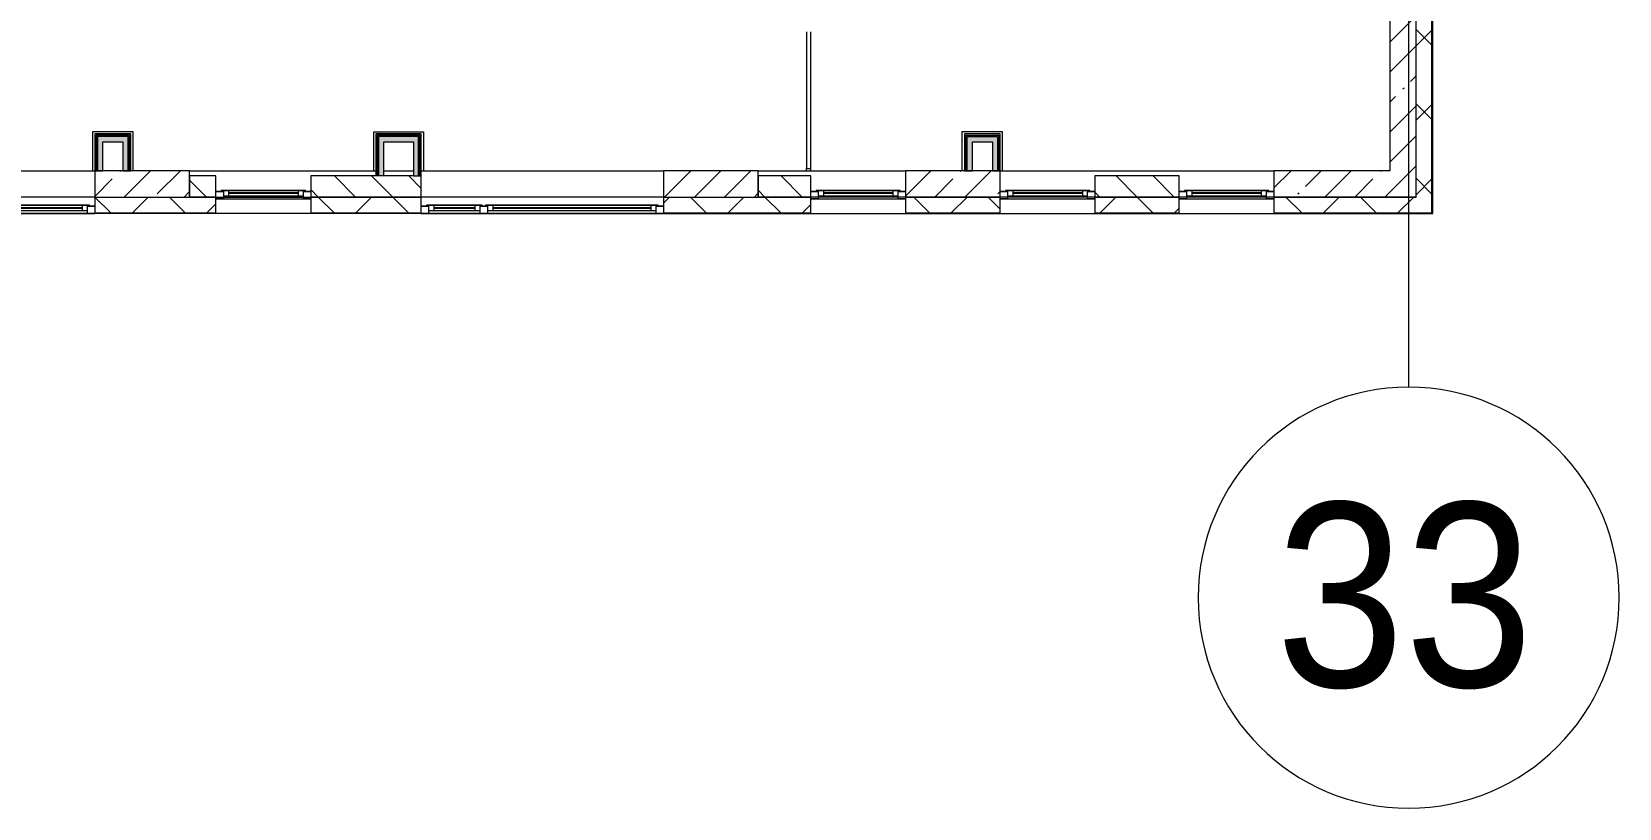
# Model space of a CAD drawing. Header units: millimetres. Extents: x 35098 to 231722, y -8553 to 29000.
# Drawn here: x 216642 to 231722, y -5906 to 1470 of the extents above; entities that cross this region are included whole.
import ezdxf

# ---------------------------------------------------------------- set-up
doc = ezdxf.new("R2010")
doc.units = ezdxf.units.MM
for name, color, linetype, lineweight, true_color in [('A-FLOR-1', 7, 'Continuous', 5, 0xaaaaaa), ('I-WALL-1', 7, 'Continuous', 5, 0xe7e7e7), ('I-WALL-2', 7, 'Continuous', 9, 0xe7e7e7)]:
    doc.layers.add(name, color=color, linetype=linetype, lineweight=lineweight, true_color=true_color)
for name, color, linetype, lineweight in [('A-GLAZ-2', 7, 'Continuous', 5), ('A-WALL', 7, 'Continuous', 9), ('A-WALL-4', 7, 'Continuous', 5), ('I-WALL-3', 7, 'Continuous', 5), ('S-COLS-1', 7, 'Continuous', 5), ('Оси', 7, 'Continuous', 9), ('Оси-1', 7, 'Continuous', 20)]:
    doc.layers.add(name, color=color, linetype=linetype, lineweight=lineweight)
doc.styles.add('Arial_1', font='arial.ttf', dxfattribs={"width": 0.9, "height": 1750})
pattern_1 = [(45, (104712.3, 0), (-353.5534, 353.5534), []), (135, (104712.3, 0), (-353.5534, -353.5534), [])]
pattern_2 = [(45, (104712.3, 0), (-285.1231, 285.1231), []), (45, (104997.44, 0), (-285.1231, 285.1231), [504.031, -100.806, 16.764, -84.042])]
pattern_3 = [(45, (104712.3, 0), (-530.33, 530.33), []), (135, (104712.3, 0), (-530.33, -530.33), [])]

# ---------------------------------------------------------------- blocks, each defined once
blk = doc.blocks.new('120_Окно_СКБ_1Ст - 120_Окно_СКБ_1Ст 900х2500_h_ с форточкой-22876038-2_7_2_птичка')
at = {"layer": 'A-GLAZ-2'}
for p, q in [((-450, -127), (-450, -57)), ((-450, -57), (-380, -57)), ((450, -57), (-450, -57)), ((-380, -127), (-450, -127)), ((-450, -127), (-400, -127)), ((-380, -127), (-400, -127)), ((-400, -127), (-400, -137)), ((-400, -137), (400, -137)), ((400, -137), (-400, -137)), ((-380, -57), (-380, -127)), ((380, -87), (-380, -87)), ((-380, -87), (-380, -127)), ((-330, -137), (-330, -87)), ((-330, -107), (330, -107)), ((330, -117), (-330, -117)), ((330, -137), (330, -87)), ((380, -127), (380, -57)), ((380, -57), (450, -57)), ((380, -127), (380, -87)), ((450, -127), (380, -127)), ((400, -127), (380, -127)), ((400, -127), (450, -127)), ((400, -137), (400, -127)), ((450, -57), (450, -127))]:
    blk.add_line(p, q, dxfattribs=at)
blk = doc.blocks.new('120_Окно_СКБ_2Ст_Фрамуга сверху - 120_Окно_СКБ_2Ст_2300х2500_h_ ДОО-22877051-2_7_2_птичка')
at = {"layer": 'A-GLAZ-2'}
for p, q in [((-1150, 13), (-1150, 83)), ((-1150, 83), (-1080, 83)), ((1150, 83), (-1150, 83)), ((-1080, 13), (-1150, 13)), ((-1150, 13), (-1100, 13)), ((-1080, 13), (-1100, 13)), ((-1100, 13), (-1100, 3)), ((-1100, 3), (540, 3)), ((540, 3), (-1100, 3)), ((-1080, 83), (-1080, 13)), ((-1080, 83), (1080, 83)), ((520, 53), (-1080, 53)), ((-1080, 53), (-1080, 13)), ((-1030, 3), (-1030, 53)), ((-1030, 33), (470, 33)), ((470, 23), (-1030, 23)), ((470, 3), (470, 53)), ((520, 13), (520, 83)), ((520, 83), (590, 83)), ((520, 13), (520, 53)), ((590, 13), (520, 13)), ((540, 13), (520, 13)), ((540, 13), (570, 13)), ((540, 13), (570, 13)), ((540, 3), (540, 13)), ((590, 13), (570, 13)), ((570, 13), (570, 3)), ((570, 3), (1100, 3)), ((1100, 3), (570, 3)), ((590, 83), (590, 13)), ((1080, 53), (590, 53)), ((590, 53), (590, 13)), ((640, 3), (640, 53)), ((640, 33), (1030, 33)), ((1030, 23), (640, 23)), ((1030, 3), (1030, 53)), ((1080, 13), (1080, 83)), ((1080, 83), (1150, 83)), ((1080, 13), (1080, 53)), ((1150, 13), (1080, 13)), ((1100, 13), (1080, 13)), ((1100, 13), (1150, 13)), ((1100, 3), (1100, 13)), ((1150, 83), (1150, 13))]:
    blk.add_line(p, q, dxfattribs=at)
blk = doc.blocks.new('120_Окно_СКБ_1Ст - 120_Окно_СКБ_1Ст 900х2500_h_ с форточкой-22876796-2_7_2_птичка')
at = {"layer": 'A-GLAZ-2'}
for p, q in [((-450, -127), (-450, -57)), ((-450, -57), (-380, -57)), ((450, -57), (-450, -57)), ((-380, -127), (-450, -127)), ((-450, -127), (-400, -127)), ((-380, -127), (-400, -127)), ((-400, -127), (-400, -137)), ((-400, -137), (400, -137)), ((400, -137), (-400, -137)), ((-380, -57), (-380, -127)), ((380, -87), (-380, -87)), ((-380, -87), (-380, -127)), ((-330, -137), (-330, -87)), ((-330, -107), (330, -107)), ((330, -117), (-330, -117)), ((330, -137), (330, -87)), ((380, -127), (380, -57)), ((380, -57), (450, -57)), ((380, -127), (380, -87)), ((450, -127), (380, -127)), ((400, -127), (380, -127)), ((400, -127), (450, -127)), ((400, -137), (400, -127)), ((450, -57), (450, -127))]:
    blk.add_line(p, q, dxfattribs=at)
blk = doc.blocks.new('Ось сетки - D8-29747960-2_7_2_птичка')
at = {"layer": 'Оси-1'}
for start, end in [(360, 180), (180, 360)]:
    blk.add_arc((0, 0), 4, start, end, dxfattribs=at)

msp = doc.modelspace()

# ---------------------------------------------------------------- hatches: boundary and pattern name
at = {"layer": 'A-WALL-4'}
h = msp.add_hatch(dxfattribs=at)
h.set_pattern_fill('FP_103', color=256, style=0, pattern_type=2)
h.set_pattern_definition(pattern_1)
h.paths.add_polyline_path([(229792.3, -250), (229942.3, -250), (229942.3, 7700), (229792.3, 7700), (229792.3, -100)])
h.paths.add_polyline_path([(229942.3, 10000), (229942.3, 11920), (229792.3, 11920), (229792.3, 10000)])
h.paths.add_polyline_path([(229942.3, 13120), (229942.3, 21400), (229792.3, 21400), (229792.3, 13120)])
h = msp.add_hatch(dxfattribs=at)
h.set_pattern_fill('FP_113', color=256, style=0, pattern_type=2)
h.set_pattern_definition([(135, (104712.32, 0), (-176.7767, -176.7767), [])])
h.paths.add_polyline_path([(226742.3, -100), (227542.3, -100), (227542.3, 100), (226742.3, 100)])
h.paths.add_polyline_path([(214871.5, -100), (214942.3, -100), (214942.3, 100), (213642.3, 100), (213642.3, -100), (214407.7, -100)])
h.paths.add_polyline_path([(223682.9, -100), (224042.3, -100), (224042.3, 100), (223542.3, 100), (223542.3, -100)])
h.paths.add_polyline_path([(218392.3, -100), (218392.3, 100), (218142.3, 100), (218142.3, -100)])
h.paths.add_polyline_path([(219292.3, -100), (220342.3, -100), (220342.3, 100), (219292.3, 100)])
h.paths.add_polyline_path([(199492.3, -100), (199492.3, 100), (199242.3, 100), (199242.3, -100)])
h.paths.add_polyline_path([(200494.9, -100), (203742.3, -100), (203741.3, 100), (200392.3, 100), (200392.3, -100)])
h.paths.add_polyline_path([(207342.3, -100), (207592.3, -100), (207592.3, 100), (207342.3, 100)])
h.paths.add_polyline_path([(209306.4, -100), (209542.3, -100), (209542.3, 100), (208492.3, 100), (208492.3, -100)])
h.paths.add_polyline_path([(205542.3, -100), (206442.3, -100), (206442.3, 100), (205542.3, 100)])
h.paths.add_polyline_path([(197248.6, -100), (197442.3, -100), (197442.3, 100), (196642.3, 100), (196642.3, -100), (196808.1, -100)])
h = msp.add_hatch(dxfattribs=at)
h.set_pattern_fill('FP_103', color=256, style=0, pattern_type=2)
h.set_pattern_definition(pattern_1)
h.paths.add_polyline_path([(226929.3, -250), (227542.3, -250), (227542.3, -100), (226742.3, -100), (226742.3, -250)])
h.paths.add_polyline_path([(225074.2, -250), (225842.3, -250), (225842.3, -100), (224942.3, -100), (224942.3, -250)])
h.paths.add_polyline_path([(229711.8, -250), (229792.3, -250), (229792.3, -100), (228442.3, -100), (228442.3, -250), (228784.3, -250)])
h.paths.add_polyline_path([(217242.3, -250), (218392.3, -250), (218392.3, -100), (217242.3, -100)])
h.paths.add_polyline_path([(212088.9, -250), (212742.3, -250), (212742.3, -100), (211842.3, -100), (211842.3, -250)])
h.paths.add_polyline_path([(213642.3, -250), (214942.3, -250), (214942.3, -100), (213642.3, -100)])
h.paths.add_polyline_path([(219292.3, -250), (220342.3, -250), (220342.3, -100), (219292.3, -100)])
h.paths.add_polyline_path([(224042.3, -250), (224042.3, -100), (222642.3, -100), (222642.3, -250), (223682.9, -250)])
h.paths.add_polyline_path([(206523.8, -250), (207592.3, -250), (207592.3, -100), (205542.3, -100), (205542.3, -250), (206442.3, -250)])
h.paths.add_polyline_path([(208492.3, -250), (209542.3, -250), (209542.3, -100), (208492.3, -100)])
h.paths.add_polyline_path([(203742.3, -250), (204642.3, -250), (204642.3, -100), (200392.3, -100), (200392.3, -250), (203741.3, -250)])
h.paths.add_polyline_path([(198342.3, -250), (199492.3, -250), (199492.3, -100), (198342.3, -100)])
h.paths.add_polyline_path([(193922.3, -250), (195742.3, -250), (195742.3, -100), (193922.3, -100)])
h.paths.add_polyline_path([(196784.9, -250), (197442.3, -250), (197442.3, -100), (196642.3, -100), (196642.3, -250)])
at = {"layer": 'I-WALL-1'}
for points in [[(217267.3, 150), (217317.3, 150), (217317.3, 475), (217267.3, 475), (217267.3, 230.5)], [(217507.3, 425), (217557.3, 425), (217557.3, 475), (217317.3, 475), (217317.3, 425)], [(219937.3, 100), (219987.3, 100), (219987.3, 475), (219937.3, 475), (219937.3, 230.5)], [(220267.3, 425), (220317.3, 425), (220317.3, 475), (219987.3, 475), (219987.3, 425)], [(217557.3, 150), (217557.3, 425), (217507.3, 425), (217507.3, 150)], [(220317.3, 100), (220317.3, 425), (220267.3, 425), (220267.3, 100)]]:
    msp.add_hatch(color=256, dxfattribs=at).paths.add_polyline_path(points)
at = {"layer": 'I-WALL-2'}
for points in [[(225767.3, 425), (225767.3, 475), (225527.3, 475), (225527.3, 425), (225577.3, 425)], [(225767.3, 150), (225817.3, 150), (225817.3, 475), (225767.3, 475), (225767.3, 230.5)], [(225577.3, 150), (225577.3, 425), (225527.3, 425), (225527.3, 150), (225538, 150)]]:
    msp.add_hatch(color=256, dxfattribs=at).paths.add_polyline_path(points)
at = {"layer": 'I-WALL-3'}
h = msp.add_hatch(dxfattribs=at)
h.set_pattern_fill('FP_111', color=256, style=0, pattern_type=2)
h.set_pattern_definition(pattern_2)
h.paths.add_polyline_path([(229542.3, -100), (229792.3, -100), (229792.3, 7700), (229542.3, 7700), (229542.3, 150)])
h = msp.add_hatch(dxfattribs=at)
h.set_pattern_fill('FP_215', color=256, style=0, pattern_type=2)
h.set_pattern_definition(pattern_3)
h.paths.add_polyline_path([(217569.8, 150), (217569.8, 475), (217557.3, 475), (217557.3, 150)])
h = msp.add_hatch(dxfattribs=at)
h.set_pattern_fill('FP_215', color=256, style=0, pattern_type=2)
h.set_pattern_definition(pattern_3)
h.paths.add_polyline_path([(217569.8, 150), (217582.3, 150), (217582.3, 487.5), (217569.8, 487.5), (217569.8, 230.5)])
h = msp.add_hatch(dxfattribs=at)
h.set_pattern_fill('FP_215', color=256, style=0, pattern_type=2)
h.set_pattern_definition(pattern_3)
h.paths.add_polyline_path([(219912.3, 100), (219924.8, 100), (219924.8, 500), (219912.3, 500), (219912.3, 230.5)])
h = msp.add_hatch(dxfattribs=at)
h.set_pattern_fill('FP_215', color=256, style=0, pattern_type=2)
h.set_pattern_definition(pattern_3)
h.paths.add_polyline_path([(219924.8, 100), (219937.3, 100), (219937.3, 487.5), (219924.8, 487.5), (219924.8, 230.5)])
h = msp.add_hatch(dxfattribs=at)
h.set_pattern_fill('FP_215', color=256, style=0, pattern_type=2)
h.set_pattern_definition(pattern_3)
h.paths.add_polyline_path([(225817.3, 150), (225829.8, 150), (225829.8, 487.5), (225817.3, 487.5), (225817.3, 230.5)])
h = msp.add_hatch(dxfattribs=at)
h.set_pattern_fill('FP_215', color=256, style=0, pattern_type=2)
h.set_pattern_definition(pattern_3)
h.paths.add_polyline_path([(225829.8, 150), (225842.3, 150), (225842.3, 500), (225829.8, 500), (225829.8, 230.5)])
h = msp.add_hatch(dxfattribs=at)
h.set_pattern_fill('FP_111', color=256, style=0, pattern_type=2)
h.set_pattern_definition(pattern_2)
h.paths.add_polyline_path([(229542.3, -100), (229542.3, 150), (228442.3, 150), (228442.3, -100), (228784.3, -100)])
at = {"layer": 'S-COLS-1'}
h = msp.add_hatch(dxfattribs=at)
h.set_pattern_fill('FP_111', color=256, style=0, pattern_type=2)
h.set_pattern_definition(pattern_2)
h.paths.add_polyline_path([(218142.3, -100), (218142.3, 150), (217242.3, 150), (217242.3, -100), (217654.1, -100)])
h = msp.add_hatch(dxfattribs=at)
h.set_pattern_fill('FP_111', color=256, style=0, pattern_type=2)
h.set_pattern_definition(pattern_2)
h.paths.add_polyline_path([(223542.3, -100), (223542.3, 150), (222642.3, 150), (222642.3, -100), (223219.2, -100)])
h = msp.add_hatch(dxfattribs=at)
h.set_pattern_fill('FP_111', color=256, style=0, pattern_type=2)
h.set_pattern_definition(pattern_2)
h.paths.add_polyline_path([(224942.3, -100), (225842.3, -100), (225842.3, 150), (224942.3, 150)])

# ---------------------------------------------------------------- linework, layer by layer
at = {"layer": 'A-FLOR-1'}
for p, q in [((217221.3, 150), (217221.3, 521)), ((217221.3, 521), (217601.3, 521)), ((217601.3, 521), (217601.3, 150)), ((219892.3, 150), (219892.3, 520)), ((219892.3, 520), (220363.3, 520)), ((220363.3, 520), (220363.3, 150)), ((225481.3, 150), (225481.3, 521)), ((225481.3, 521), (225861.3, 521)), ((225861.3, 521), (225861.3, 150)), ((224002.3, 150), (224002.3, 170)), ((224041.3, 170), (224041.3, 150))]:
    msp.add_line(p, q, dxfattribs=at)
at = {"layer": 'A-WALL'}
for p, q in [((229942.3, -250), (229942.3, 7700)), ((229945.3, -253), (229945.3, 7700)), ((217254.8, 487.5), (217254.8, 150)), ((217569.8, 487.5), (217254.8, 487.5)), ((217267.3, 475), (217267.3, 150)), ((217557.3, 475), (217267.3, 475)), ((217557.3, 150), (217557.3, 475)), ((217569.8, 150), (217569.8, 487.5)), ((219924.8, 487.5), (219924.8, 100)), ((220329.8, 487.5), (219924.8, 487.5)), ((219937.3, 475), (219937.3, 100)), ((220317.3, 475), (219937.3, 475)), ((220317.3, 100), (220317.3, 475)), ((220329.8, 100), (220329.8, 487.5)), ((225514.8, 487.5), (225829.8, 487.5)), ((225514.8, 150), (225514.8, 487.5)), ((225527.3, 475), (225817.3, 475)), ((225527.3, 150), (225527.3, 475)), ((225817.3, 475), (225817.3, 150)), ((225829.8, 487.5), (225829.8, 150)), ((218142.3, -100), (218392.3, -100)), ((218392.3, -100), (218142.3, -100)), ((219292.3, -100), (220342.3, -100)), ((220342.3, -100), (219292.3, -100)), ((223542.3, -100), (224042.3, -100)), ((224042.3, -100), (223542.3, -100)), ((226742.3, -100), (227542.3, -100)), ((227542.3, -100), (226742.3, -100)), ((217242.3, -250), (218392.3, -250)), ((217242.3, -253), (218392.3, -253)), ((219292.3, -250), (220342.3, -250)), ((219292.3, -253), (220342.3, -253)), ((222642.3, -250), (224042.3, -250)), ((222642.3, -253), (224042.3, -253)), ((224942.3, -250), (225842.3, -250)), ((224942.3, -253), (225842.3, -253)), ((226742.3, -250), (227542.3, -250)), ((226742.3, -253), (227542.3, -253)), ((228442.3, -250), (229942.3, -250)), ((228442.3, -253), (229945.3, -253))]:
    msp.add_line(p, q, dxfattribs=at)
at = {"layer": 'A-WALL-4'}
for p, q in [((229950.3, -258), (229950.3, 21558)), ((218392.3, 100), (218142.3, 100)), ((218142.3, 100), (218142.3, -100)), ((218392.3, -258), (218392.3, 100)), ((220267.3, 100), (219292.3, 100)), ((219292.3, 100), (219292.3, -258)), ((220342.3, -258), (220342.3, 100)), ((224042.3, 100), (223542.3, 100)), ((223542.3, 100), (223542.3, -100)), ((224042.3, -258), (224042.3, 100)), ((227542.3, 100), (226742.3, 100)), ((226742.3, 100), (226742.3, -258)), ((227542.3, -258), (227542.3, 100)), ((217242.3, -100), (217242.3, -258)), ((217242.3, -100), (218142.3, -100)), ((218392.3, -100), (219292.3, -100)), ((222642.3, -100), (222642.3, -258)), ((222642.3, -100), (223542.3, -100)), ((225842.3, -100), (224942.3, -100)), ((224942.3, -100), (224942.3, -258)), ((225842.3, -258), (225842.3, -100)), ((229792.3, -100), (228442.3, -100)), ((228442.3, -100), (228442.3, -258)), ((222642.3, -258), (211842.3, -258)), ((222642.3, -258), (229950.3, -258))]:
    msp.add_line(p, q, dxfattribs=at)
at = {"layer": 'I-WALL-3'}
for p, q in [((229542.3, 10000), (229542.3, 150)), ((229792.3, -100), (229792.3, 10000)), ((224002.3, 1470), (224002.3, 170)), ((224042.3, 170), (224042.3, 1470)), ((217242.3, 500), (217242.3, 150)), ((217582.3, 500), (217242.3, 500)), ((217582.3, 150), (217582.3, 500)), ((219912.3, 500), (219912.3, 100)), ((220342.3, 500), (219912.3, 500)), ((220342.3, 100), (220342.3, 500)), ((225842.3, 500), (225502.3, 500)), ((225502.3, 500), (225502.3, 150)), ((225842.3, 150), (225842.3, 500)), ((217317.3, 150), (217317.3, 425)), ((217317.3, 425), (217507.3, 425)), ((217507.3, 425), (217507.3, 150)), ((219987.3, 100), (219987.3, 425)), ((219987.3, 425), (220267.3, 425)), ((220267.3, 425), (220267.3, 100)), ((225577.3, 425), (225767.3, 425)), ((225577.3, 150), (225577.3, 425)), ((225767.3, 425), (225767.3, 150)), ((224002.3, 170), (224042.3, 170)), ((214462.3, 150), (217242.3, 150)), ((217242.3, 150), (217317.3, 150)), ((217507.3, 150), (217582.3, 150)), ((218142.3, 150), (219912.3, 150)), ((219987.3, 150), (220267.3, 150)), ((220267.3, 100), (220342.3, 100)), ((220342.3, 150), (222642.3, 150)), ((223542.3, 150), (224942.3, 150)), ((225502.3, 150), (225577.3, 150)), ((225767.3, 150), (225842.3, 150)), ((225842.3, 150), (228442.3, 150)), ((229542.3, 150), (228442.3, 150)), ((228442.3, 150), (228442.3, -100)), ((217242.3, -100), (214942.3, -100)), ((222642.3, -100), (220342.3, -100)), ((224942.3, -100), (224042.3, -100)), ((226742.3, -100), (225842.3, -100)), ((228442.3, -100), (227542.3, -100)), ((228442.3, -100), (229792.3, -100))]:
    msp.add_line(p, q, dxfattribs=at)
at = {"layer": 'S-COLS-1'}
for p, q in [((218142.3, 150), (217242.3, 150)), ((217242.3, 150), (217242.3, -100)), ((218142.3, 100), (218142.3, 150)), ((218142.3, -100), (218142.3, 100)), ((223542.3, 150), (222642.3, 150)), ((222642.3, 150), (222642.3, -100)), ((223542.3, 100), (223542.3, 150)), ((223542.3, -100), (223542.3, 100)), ((225842.3, 150), (224942.3, 150)), ((224942.3, 150), (224942.3, -100)), ((225842.3, -100), (225842.3, 150)), ((217242.3, -100), (218142.3, -100)), ((222642.3, -100), (223542.3, -100)), ((224942.3, -100), (225842.3, -100))]:
    msp.add_line(p, q, dxfattribs=at)
at = {"layer": 'Оси'}
msp.add_line((229722.3, -1906.3), (229722.3, 9979), dxfattribs=at)

# ---------------------------------------------------------------- block references
at = {"layer": 'A-GLAZ-2', "rotation": 180}
for name, p in [('120_Окно_СКБ_1Ст - 120_Окно_СКБ_1Ст 900х2500_h_ с форточкой-22876796-2_7_2_птичка', (218842.3, -175)), ('120_Окно_СКБ_1Ст - 120_Окно_СКБ_1Ст 900х2500_h_ с форточкой-22876038-2_7_2_птичка', (224492.3, -175)), ('120_Окно_СКБ_1Ст - 120_Окно_СКБ_1Ст 900х2500_h_ с форточкой-22876038-2_7_2_птичка', (226292.3, -175)), ('120_Окно_СКБ_1Ст - 120_Окно_СКБ_1Ст 900х2500_h_ с форточкой-22876038-2_7_2_птичка', (227992.3, -175)), ('120_Окно_СКБ_2Ст_Фрамуга сверху - 120_Окно_СКБ_2Ст_2300х2500_h_ ДОО-22877051-2_7_2_птичка', (216092.3, -175)), ('120_Окно_СКБ_2Ст_Фрамуга сверху - 120_Окно_СКБ_2Ст_2300х2500_h_ ДОО-22877051-2_7_2_птичка', (221492.3, -175))]:
    msp.add_blockref(name, p, dxfattribs=at)
at = {"layer": 'Оси-1', "xscale": 499.9999999999995, "yscale": 499.9999999999995, "zscale": 499.9999999999995}
msp.add_blockref('Ось сетки - D8-29747960-2_7_2_птичка', (229722.3, -3906.3), dxfattribs=at)

# ---------------------------------------------------------------- texts
at = {"layer": 'Оси', "insert": (228459.2, -3003), "char_height": 1750, "width": 3030.379, "attachment_point": 1, "style": 'Arial_1'}
msp.add_mtext('33', dxfattribs=at)

doc.saveas('drawing.dxf')
